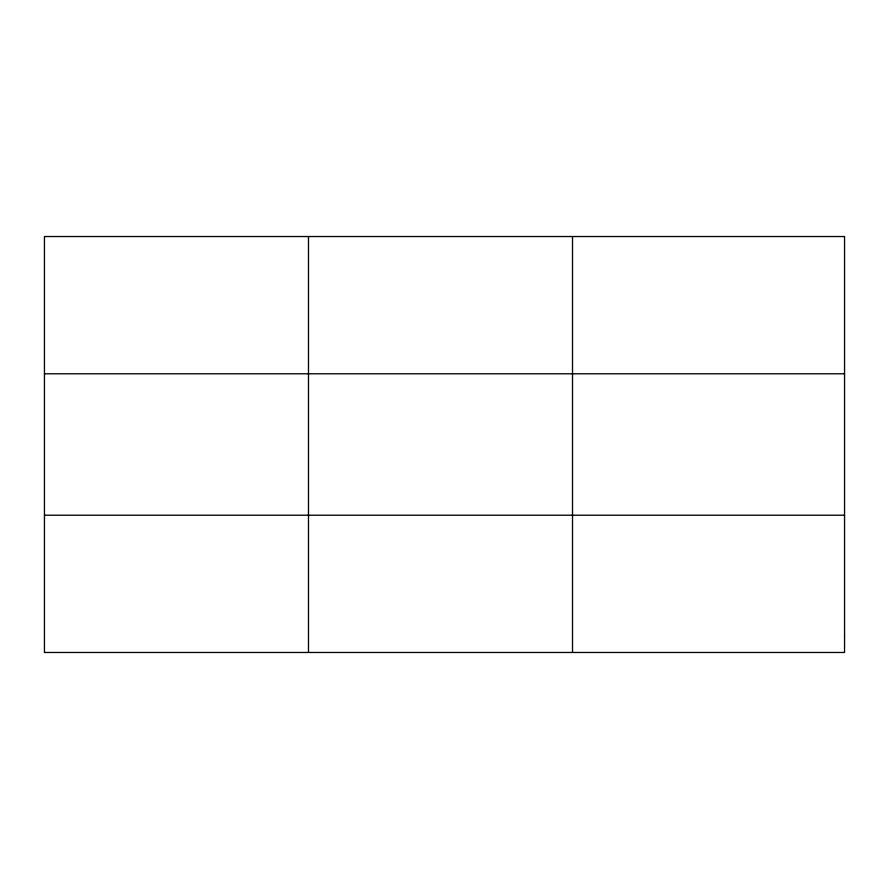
<?xml version="1.0" encoding="UTF-8"?>
<svg xmlns="http://www.w3.org/2000/svg" width="889" height="889" viewBox="0 0 889 889"><rect width="100%" height="100%" fill="white"/><g stroke="black" fill="none" stroke-linecap="round" stroke-linejoin="round"><path stroke-width="1.33" d="M308.483 652.47L308.483 236.53M572.516 652.47L572.516 236.53M44.45 373.791L844.55 373.791M44.45 515.209L844.55 515.209M844.55 635.313L844.55 652.47L44.45 652.47L44.45 236.53L844.55 236.53L844.55 635.313"/></g></svg>
